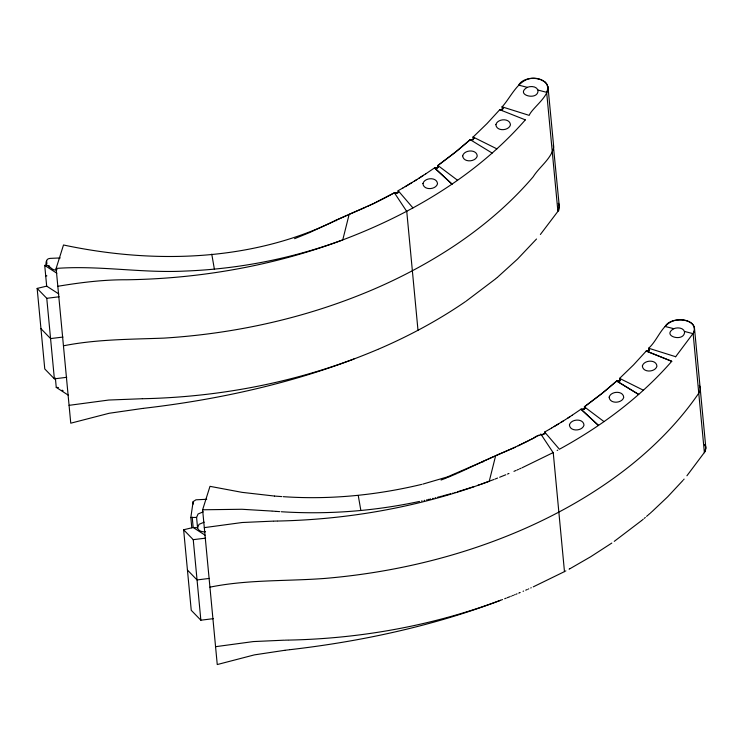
<?xml version="1.0" encoding="UTF-8"?>
<svg xmlns="http://www.w3.org/2000/svg" width="743" height="743" viewBox="0 0 743 743"><rect width="100%" height="100%" fill="white"/><g stroke="black" fill="none" stroke-linecap="round" stroke-linejoin="round"><path stroke-width="1.11" d="M46.27 265.92C45.425 262.836 46.215 258.35 50.041 258.388L60.248 257.942M191.796 527.818L190.821 517.49L193.152 501.599L195.966 499.807L206.73 499.287M336.579 220.03L349.145 214.383L342.755 239.915C273.796 265.697 200.248 278.699 126.691 279.777C103.574 279.628 80.588 282.498 57.824 286.287M142.749 408.418L109.175 413.266L70.761 423.194L56.134 268.427L63.499 244.986C153.69 264.174 252.657 261.582 336.254 220.188M284.82 650.292L254.45 654.871L217.253 664.548L202.616 509.782L209.99 486.34L242.023 492.349L274.473 496.055M694.092 331.861C696.711 322.889 685.38 318.858 678.331 319.899C662.654 320.697 658.772 339.365 648.639 348.216L648.899 351.002M705.348 450.908L705.85 448.261L705.274 445.568M693.832 332.465L675.601 356.789M705.088 451.512L686.922 475.771M540.885 79.603C520.908 72.145 512.642 95.271 502.147 106.862L529.174 115.36C532.555 106.918 555.272 92.503 545.464 82.324M694.445 327.821L705.841 447.899L704.392 452.719L693.135 333.663C701.076 318.394 670.725 315.561 665.143 326.474L673.79 328.694C677.31 327.199 683.356 327.561 684.572 331.842C684.47 342.746 660.787 336.077 673.845 328.675M540.375 234.491L557.9 211.365L546.653 92.318C553.368 77.207 524.846 73.733 518.66 85.12L527.307 87.34C530.808 85.909 536.316 86.169 537.988 90.089C538.907 101.382 514.091 95.02 527.307 87.34M684.099 479.096L683.634 479.625M646.224 351.049L633.491 364.943L619.606 378.391L619.876 381.178M525.338 119.864L499.76 109.704L486.999 123.598L473.124 137.037L473.384 139.833M525.264 119.948C476.393 175.729 410.721 214.393 341.808 240.258C291.497 258.685 238.262 269.087 184.728 271.074C141.774 273.285 99.098 265.186 56.134 268.427M536.52 239.005L517.527 259.084L497.791 276.99M671.765 361.284L646.243 351.058L648.964 350.668L649.493 348.811L649.01 350.631L646.345 351.086L671.756 361.302C640.29 397.403 601.282 426.333 559.405 449.246L544.647 432.036L549.328 429.389M683.003 480.359L667.632 496.853L651.992 511.648M471.164 139.87L473.226 139.35L473.932 137.984L472.827 139.582L470.217 139.684L454.558 152.891L437.896 165.485L438.064 167.342M470.941 139.851L470.217 139.684L457.586 150.43M651.397 512.168L650.515 512.958M649.893 513.497L648.119 515.048M647.608 515.484L646.586 516.366M645.305 517.462L644.274 518.345M497.271 277.427L495.711 278.736M584.555 408.696L584.379 406.839L601.05 394.236L616.681 381.029L619.318 380.936L620.424 379.376L619.634 380.75L617.535 381.215M643.234 519.218L642.193 520.081M495.182 279.164L466.028 301.231M607.05 389.332L616.681 381.029L617.424 381.205M641.673 520.518L614.238 541.378M606.557 389.741L604.068 391.784M457.084 150.838L437.878 165.475L457.539 180.252M603.576 392.193L584.36 406.83L604.022 421.606M437.367 167.909L438.398 166.989L438.324 165.893L437.766 167.714L434.553 167.899L425.674 173.899M465.332 301.704C438.156 320.363 408.984 336.022 378.726 349.043M611.814 543.059L590.666 556.758L570.661 568.302M572.249 415.17L580.98 409.217L584.249 409.068L584.964 408.195L584.732 407.155L584.917 408.269L583.849 409.263M425.767 173.816L418.922 178.283M572.156 415.253L567.791 418.086M423.547 175.274L414.371 181.143M569.918 416.73L565.544 419.526M565.404 419.637L561.002 422.377M416.795 179.602L405.167 186.688M563.138 421.067L554.083 426.584M412.226 182.434L402.845 188.035M558.569 423.9L551.743 427.959M549.393 429.333L551.65 428.042M402.91 187.979L398.164 190.682L412.922 207.901M395.016 193.106L394.394 192.799L384.883 197.926M540.625 434.293C542.576 436.271 545.696 432.398 545.139 432.965C542.214 435.565 537.143 434.571 533.688 438.064M395.304 193.226L397.96 192.725L398.443 190.97L398.536 192.093L397.524 193.004L394.394 192.799L372.995 203.823L349.266 214.328L352.479 212.888M539.046 435.157L537.997 435.723M570.373 568.46L569.788 568.776M569.584 568.887L569.101 569.147M557.157 450.472L557.752 450.156M536.948 436.29L533.363 438.24M565.86 570.893L565.367 571.153M553.321 452.515L522.004 467.811M564.578 571.571L533.26 586.859M417.993 330.273L406.737 211.216M564.476 571.627L553.229 452.571M532.694 438.593L531.366 439.28M533.065 438.389L514.983 447.277L495.748 455.682L498.962 454.242M384.549 198.102L376.58 202.105M530.038 439.967L527.957 441.026M527.27 441.379L523.072 443.45M482.736 461.542L480.164 462.694M375.884 202.449L374.472 203.127M522.366 443.794L518.131 445.837M373.766 203.471L371.639 204.483M481.52 462.127L482.866 461.422L482.904 462.081M480.777 462.48L463.957 470.338M336.133 220.188L347.148 215.294M482.904 461.459L486.999 459.629M336.523 220.058L309.487 232.615L294.562 238.679M370.933 204.817L369.503 205.486M483.006 461.412L495.637 455.738L489.247 481.269C421.718 506.494 349.795 519.533 277.78 521.038M479.922 462.815L447.648 476.802M368.788 205.82L367.358 206.48M515.28 447.165L513.84 447.834M463.465 470.57L457.976 473.068M348.161 214.829L349.145 214.383M494.634 456.193L487.752 459.295M513.487 447.992L499.305 454.131M365.918 207.13L352.823 212.777M456.973 473.514L447.825 477.415M521.001 468.257L519.496 468.926M530.753 587.973L531.254 587.75M518.493 469.362L516.989 470.031M528.236 589.078L528.747 588.865M515.976 470.468L513.961 471.341M527.233 589.515L525.719 590.174M378.187 349.266C303.441 380.899 223.504 399.102 143.055 408.381M523.611 591.075L523.072 591.307M508.955 473.458L508.472 473.662M520.202 592.515L519.719 592.71M507.989 473.858L507.506 474.062M519.246 592.914L518.763 593.118M505.816 474.758L499.64 477.247M516.041 594.233L517.063 593.815M446.794 477.833L441.054 480.034M514.5 594.855L515.02 594.651M512.447 595.691L513.469 595.273M510.896 596.304L511.416 596.1M509.865 596.713L507.274 597.725M497.578 478.065L494.977 479.077M506.234 598.134L504.673 598.737M437.163 167.992L434.516 167.881L451.985 184.088L434.516 167.881M583.757 409.309L581.045 409.254L598.468 425.442L580.998 409.226M493.937 479.486L481.64 484.009M447.128 476.997L422.804 484.12M502.584 599.527L492.897 603.158M354.012 358.962C286.436 384.215 214.467 397.254 142.396 398.74M500.494 600.316C432.974 625.55 361.052 638.59 289.036 640.085M492.423 603.325L489.08 604.542M488.838 604.635C424.643 627.789 357.402 641.896 289.686 649.716M480.201 484.51L480.684 484.343M479.244 484.835L477.814 485.337M473.969 486.628L457.437 491.81M454.985 492.525L455.478 492.386M452.524 493.231L453.016 493.092M450.546 493.789L442.624 495.934M441.63 496.194L440.135 496.584M439.141 496.835L437.646 497.216M435.147 497.838L435.649 497.717M432.64 498.451L433.141 498.321M66.759 377.314L54.378 378.846L44.766 368.946L37.15 288.414L46.679 286.139L58.799 293.959M190.821 517.49L196.579 517.434L197.554 527.771C198.186 531.18 202.607 532.155 205.551 531.765M213.25 618.668L200.861 620.201L191.248 610.3L183.632 529.768L193.171 527.493L197.554 527.771L199.05 524.326L204.167 522.18M501.46 109.741L503.039 108.766L503.039 107.512L502.482 109.314L499.816 109.723L501.293 109.769M430.132 499.045L430.634 498.925M421.69 484.38C376.441 495.247 329.688 499.872 283.204 496.668M428.126 499.51L429.129 499.277M426.612 499.863L427.114 499.742M424.095 500.429L424.597 500.318M421.569 500.986L422.07 500.875M419.544 501.423C374.203 511.128 327.542 514.713 281.263 511.732M69.08 405.334L108.747 400.04L142.089 398.74M204.306 527.632L242.144 522.515L273.173 521.131M215.563 646.689L253.391 641.571L284.123 640.187M63.452 345.811C96.571 339.235 130.35 339.384 163.924 338.111C235.745 333.626 307.054 317.763 373.274 289.436C401.852 277.167 429.389 262.446 455.264 245.199C484.018 225.863 510.682 203.192 533.195 176.797C539.316 166.841 551.399 158.881 553.73 147.021L547.953 86.467M209.935 587.165C247.939 579.401 286.807 581.36 325.248 578.398C394.227 572.509 462.517 556.145 525.895 528.106C563.268 511.481 598.923 490.724 630.918 465.174C656.691 444.453 680.049 420.519 698.764 393.196C700.38 390.939 700.742 387.781 699.302 385.338M203.192 511.843L198.075 513.989L196.579 517.434M37.15 288.414L46.763 298.314L59.152 296.782M62.951 337.053L50.57 338.585L40.958 328.685M183.632 529.768L193.245 539.669L205.635 538.136M209.442 578.407L197.053 579.939L187.44 570.039M285.126 650.255L289.231 649.772M57.1 269.681C51.267 271.724 49.976 263.849 44.719 265.4L46.679 286.139M202.616 509.782L241.921 509.271L271.817 511.063M273.638 521.122L277.325 521.047M284.894 640.169L288.423 640.095M45.704 275.802L46.893 275.885M55.372 378.038L56.254 387.4L58.446 387.54M281.746 496.584L274.613 496.073M279.712 511.63L276.155 511.379M272.282 511.091L275.997 511.37M537.988 90.089L546.653 92.318M684.479 331.443L693.135 333.663M648.639 348.216L675.666 356.714M502.147 106.862L503.057 107.559L502.147 106.862L502.5 110.577M541.201 79.724L545.251 82.129M473.124 137.037L473.941 138.04L473.124 137.037L496.9 148.86M619.606 378.391L620.424 379.394L619.606 378.391L643.382 390.214M63.109 390.79L62.115 390.14M470.217 139.684L492.172 153.077M44.719 265.4L56.84 273.229M56.254 387.4L68.375 395.23M205.049 535.164L193.171 527.493L192.196 517.156M398.183 190.691L398.359 192.558M544.675 432.045L544.842 433.903M394.394 192.799L406.635 211.272M540.885 434.153L553.126 452.626M558.309 203.285C561.216 206.823 556.321 217.643 559.21 205.523L553.284 144.978M704.791 444.639L705.172 445.326M704.931 444.862L705.701 446.868M558.439 203.517L559.21 205.523M358.256 495.507L360.857 510.478M211.764 254.152L214.374 269.124M49.103 265.678L49.233 266.978M336.356 220.132L336.412 220.727M193.078 501.785L193.291 504.079M193.245 539.669L200.861 620.201M46.586 260.431L46.911 263.886M46.763 298.314L54.378 378.846M422.934 183.549C423.408 190.561 435.881 189.939 437.525 183.781C437.051 176.769 424.569 177.391 422.934 183.549M462.666 155.789C463.14 162.801 475.622 162.188 477.257 156.021C476.783 149.009 464.31 149.631 462.666 155.789M495.869 124.62C496.343 131.632 508.825 131.009 510.46 124.852C509.986 117.84 497.513 118.462 495.869 124.62M569.426 424.903C569.89 431.915 582.373 431.293 584.007 425.135C583.534 418.123 571.061 418.746 569.426 424.903M609.158 397.143C609.622 404.155 622.105 403.533 623.739 397.375C623.275 390.363 610.792 390.985 609.158 397.143M642.361 365.965C642.825 372.986 655.307 372.364 656.942 366.206C656.478 359.194 643.995 359.807 642.361 365.965M638.646 394.449L616.709 381.029L638.664 394.431"/></g></svg>
